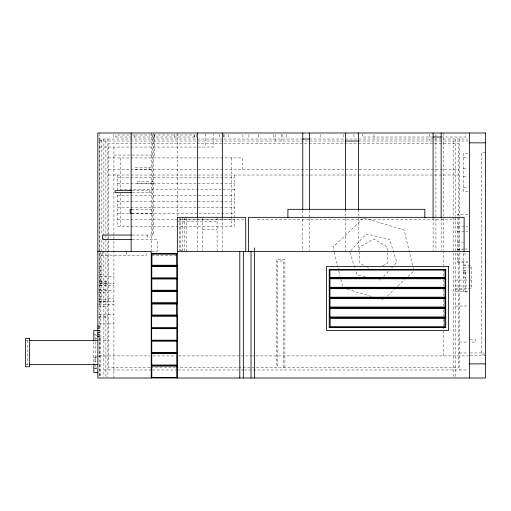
<?xml version="1.0" encoding="UTF-8"?>
<svg xmlns="http://www.w3.org/2000/svg" width="511" height="511" viewBox="0 0 511 511"><rect width="100%" height="100%" fill="white"/><g stroke="black" fill="none" stroke-linecap="round" stroke-linejoin="round"><path stroke-width="0.38" stroke-dasharray="2.56 1.92" d="M95.838 357.981L93.832 361.277L95.838 361.277M383.589 276.636L388.871 270.932M391.509 268.077L396.792 262.367L389.65 239.352L366.151 234.025L349.786 251.712L354.851 268.045M363.053 218.484L333.038 246.966L334.149 251.604M387.351 296.125L394.281 289.552M397.743 286.262L404.674 279.696M408.136 276.406L413.91 270.932M382.733 265.873L387.408 263.254L387.613 247.19L373.803 238.982L359.789 246.832L359.578 262.897L364.183 265.637M433.104 137.012L362.21 137.012L362.21 134.336M441.146 137.012L465.713 137.012L465.713 134.336M98.623 139.018L302.333 139.018M309.506 139.018L433.89 139.018M434.599 139.018L467.84 139.018M99.185 140.685L103.874 140.685M99.306 141.03L345.462 141.03M358.537 141.03L468.587 141.03M99.377 147.053L213.368 147.053L213.368 133.773M485.45 152.623L481.432 152.623L481.432 354.091L485.45 354.091M467.878 153.274L463.356 153.274L463.356 191.414L467.878 191.414M113.915 155.082L154.648 155.082L154.648 133.78M463.356 157.356L467.878 157.356M108.441 157.944L242.463 157.944L242.463 169.326M151.23 167.78L135.166 167.78L135.166 169.786L151.23 169.786M463.356 168.266L467.878 168.266M108.441 169.326L458.789 169.326M108.441 175.018L343.929 175.018M344.727 175.018L357.489 175.018M358.288 175.018L458.789 175.018M463.356 176.423L467.878 176.423M117.275 177.86L234.651 177.86M153.236 181.303L137.172 181.303L137.172 183.315L153.236 183.315M117.275 183.57L234.651 183.57M463.356 187.339L467.878 187.339M234.651 189.594L117.275 189.594L117.275 175.018M132.349 190.648L151.23 190.648M132.368 192.66L151.23 192.66M117.275 195.726L234.651 195.726M117.275 201.749L234.651 201.749M117.275 207.773L234.651 207.773M131.71 209.389L153.236 209.389M131.71 213.406L153.236 213.406M117.275 213.802L128.67 213.802M131.851 213.802L234.651 213.802M467.878 214.237L457.332 214.237L457.332 262.252L467.878 262.252M183.027 219.353L245.293 219.353M257.065 219.353L455.665 219.353M117.275 219.826L234.651 219.826M177.854 221.359L216.575 221.359L216.575 218.682M457.332 226.827L467.878 226.827M202.695 229.394L217.092 229.394M457.332 231.643L467.878 231.643M132.081 235.041L153.236 235.041L153.236 133.793M132.081 239.499L157.254 239.499L157.254 251.482L151.984 251.482M457.332 242.335L463.356 242.335M457.332 249.017L463.356 249.017M464.863 249.017L467.878 249.017M457.332 249.521L463.356 249.521M180.607 250.384L182.612 250.384M463.356 253.929L467.878 253.929M100.814 255.5L146.255 255.5L146.255 252.153M151.722 255.5L176.819 255.5M457.332 261.638L467.878 261.638M463.356 264.992L467.878 264.992M463.356 265.861L471.391 265.861L471.391 288.715L455.327 288.715M99.358 266.231L103.874 266.231M463.356 267.924L471.391 267.924M99.358 270.325L103.874 270.325M463.356 270.645L467.878 270.645M463.356 270.983L467.878 270.983M463.356 272.254L468.044 272.254M463.356 273.372L467.878 273.372M99.358 274.26L103.874 274.26M99.856 276.758L113.915 276.758M463.356 277.122L467.878 277.122M99.358 280.028L103.874 280.028M455.327 280.06L467.878 280.06M470.056 280.06L471.391 280.06M99.856 281.606L107.891 281.606M99.856 282.034L107.891 282.034M99.856 283.158L107.891 283.158M99.856 283.554L113.915 283.554M99.856 285.061L107.891 285.061M99.358 285.841L113.915 285.841M455.327 285.943L471.391 285.943M455.327 289.226L465.368 289.226M98.623 289.641L107.891 289.641M99.856 290.714L113.915 290.714M455.327 291.43L468.044 291.43M467.878 291.953L463.356 291.953L463.356 252.064M98.623 292.605L107.891 292.605M99.185 296.929L103.874 296.929M107.891 298.175L113.915 298.175M98.623 299.567L107.891 299.567M98.623 301.273L107.891 301.273M99.377 301.42L113.915 301.42M99.185 302.953L101.868 302.953L101.868 240.113M98.623 304.224L113.915 304.224M455.327 306.032L467.821 306.032M98.623 306.523L107.891 306.523M99.377 314.584L113.915 314.584M98.623 316.29L107.891 316.29M98.623 317.836L107.891 317.836M99.306 323.929L113.915 323.929M93.832 334.775L95.838 334.775L95.838 368.303M95.838 335.695L97.179 335.695M95.838 338.18L97.179 338.18M470.139 339.476L475.409 339.476L475.409 342.057L470.139 342.057M25.55 340.479L28.897 340.479M98.623 340.479L107.891 340.479M459.344 342.057L467.84 342.057M459.344 352.967L467.84 352.967M470.146 352.967L483.917 352.967M470.146 355.547L485.45 355.547M99.377 355.918L149.8 355.918M152.993 355.918L175.324 355.918M178.511 355.918L251.08 355.918M251.878 355.918L255.072 355.918M255.864 355.918L468.593 355.918M95.838 356.512L97.179 356.512M97.85 356.512L99.856 356.512L99.856 337.777M93.832 357.432L97.85 357.432M25.55 364.579L28.897 364.579M149.94 367.415L108.441 367.415L108.441 143.585L458.789 143.585L458.789 367.415L176.276 367.415M150.739 367.415L175.477 367.415M94.503 368.112L97.179 368.112M93.832 368.303L97.179 368.303M103.874 369.97L151.697 369.97M152.489 369.97L177.202 369.97M177.988 369.97L240.164 369.97M240.949 369.97L243.351 369.97M244.137 369.97L467.84 369.97M365.263 276.623L356.921 274.733L355.771 271.015M378.907 279.715L380.42 280.06M363.634 217.935L404.067 229.918L413.725 270.153M347.454 289.328L371.107 296.342M381.787 299.503L383.314 299.957M367.473 267.592L368.789 268.371M334.335 252.383L337.86 267.081M338.046 267.853L338.608 270.178M338.793 270.951L340.09 276.368M340.831 279.46L342.875 287.974M465.368 272.254L465.368 291.43M459.344 139.018L459.344 216.268M459.344 217.066L459.344 369.97M455.327 139.018L455.327 216.294M455.327 217.066L455.327 377.207M453.314 141.03L453.314 377.207M443.273 132.994L443.273 250.026M443.273 250.824L443.273 268.339M443.273 269.137L443.273 276.298M443.273 279.485L443.273 285.853M443.273 289.041L443.273 296.201M443.273 299.389L443.273 305.757M443.273 309.736L443.273 316.105M443.273 319.292L443.273 325.66M443.273 326.459L443.273 355.918M441.146 218.082L441.146 250.69M435.921 134.457L435.921 137.376M435.921 138.104L435.921 251.482M433.104 218.082L433.104 250.69M429.764 134.457L429.764 141.03M374.001 134.502L374.001 139.018M358.537 209.312L358.537 250.69M353.919 134.502L353.919 139.018M345.462 209.312L345.462 250.69M343.769 134.502L343.769 139.018M320.365 134.502L320.365 139.018M309.506 210.181L309.506 217.341M309.506 218.14L309.506 250.69M302.774 210.34L302.774 251.482M286.224 134.502L286.224 139.018M284.895 367.415L284.895 259.697L276.31 259.697L276.31 367.415M283.618 367.415L283.618 260.974L277.594 260.974L277.594 367.415M282.839 134.502L282.839 139.018M281.146 134.457L281.146 141.03M275.122 134.457L275.122 141.03M273.436 134.502L273.436 139.018M258.323 134.502L258.323 139.018M248.934 134.502L248.934 139.018M242.91 134.502L242.91 139.018M234.651 175.018L234.651 226.226L117.275 226.226L117.275 193.426M231.202 157.944L231.202 226.226M228.193 134.502L228.193 139.018M224.054 134.502L224.054 139.018M223.709 134.502L223.709 139.018M222.362 218.082L222.362 250.69M219.685 134.502L219.685 139.018M217.092 217.341L217.092 250.69M205.799 133.773L205.799 147.053M202.695 218.095L202.695 250.697M197.418 218.082L197.418 250.69M196.326 134.336L196.326 137.012L113.87 137.012L113.87 134.336M194.397 134.502L194.397 139.018M194.257 137.012L194.257 135L115.933 135L115.933 137.012M186.63 217.967L186.63 250.812M184.618 217.341L184.618 250.767M182.612 217.341L182.612 250.69M180.607 218.025L180.607 250.805M179.348 218.025L179.348 250.754M177.336 132.994L177.336 216.492M174.315 134.502L174.315 139.018M154.252 134.502L154.252 139.018M152.246 134.502L152.246 235.041M151.23 132.994L151.23 250.735M149.225 167.78L149.225 169.786M149.225 190.648L149.225 192.66M147.213 235.041L147.213 239.499M134.169 134.502L134.169 139.018M126.172 252.153L126.172 255.5M120.724 157.944L120.724 189.594M120.724 193.426L120.724 226.226M113.915 147.053L113.915 378.006M107.891 139.018L107.891 377.207M105.879 141.03L105.879 378.006M103.874 139.018L103.874 376.543M102.826 252.153L102.826 255.5M101.868 140.685L101.868 234.747M100.814 251.482L100.814 325.501M100.814 337.439L100.814 377.214M99.856 140.685L99.856 302.953M99.856 364.579L99.856 377.214M99.536 132.994L99.536 325.398M99.536 337.292L99.536 377.214M93.832 341.489L93.832 363.787M27.556 340.479L27.556 364.579"/><path stroke-width="0.77" d="M433.104 137.012L441.146 137.012M302.774 139.018L309.506 139.018M345.27 141.03L358.818 141.03M469.385 142.837L485.45 142.837M131.736 190.648L115.039 190.648L115.084 192.66L131.755 192.66M131.742 209.389L130.152 209.389L130.152 213.406L131.742 213.406M131.308 235.041L102.615 235.041L102.615 239.499L131.308 239.499M97.85 251.482L151.23 251.482L151.23 378.006M177.336 251.482L469.385 251.482M151.23 253.494L177.336 253.494M151.23 265.944L177.336 265.944M329.237 278.073L445.72 278.073M151.23 278.393L177.336 278.393M329.237 287.98L445.72 287.98M151.23 290.848L177.336 290.848M329.237 297.881L445.72 297.881M151.23 303.298L177.336 303.298M329.237 307.788L445.72 307.788M151.23 315.747L177.336 315.747M329.237 317.689L445.72 317.689M97.85 326.107L99.856 326.107L99.856 328.107L97.85 328.107M329.237 327.596L445.72 327.596L445.72 269.386L329.237 269.386L329.237 327.628L445.72 327.628M151.23 328.203L177.336 328.203M97.85 330.342L93.832 330.342L93.832 340.696M97.85 330.451L99.856 330.451L99.856 332.744L97.85 332.744M97.85 334.724L99.856 334.724L99.856 336.557L97.85 336.557M29.568 340.479L97.85 340.479M151.23 340.652L177.336 340.652M151.23 353.101L177.336 353.101M469.385 363.883L485.45 363.883M29.568 364.579L97.85 364.579M151.23 365.557L177.336 365.557M97.85 372.545L93.832 372.545L93.832 363.787M469.385 132.994L469.385 378.006M464.109 251.482L464.109 217.341L248.614 217.341L248.614 251.482M441.146 132.994L441.146 217.303M433.104 132.994L433.104 217.303M424.826 217.807L424.826 209.312L287.897 209.312L287.897 217.807M358.537 132.994L358.537 210.162M345.462 132.994L345.462 210.162M309.506 132.994L309.506 209.433M302.774 132.994L302.774 209.682M254.561 247.937L254.561 378.006M251.016 251.482L251.016 378.006M245.714 251.482L245.714 217.341L177.336 217.341L177.336 378.006M243.338 251.482L243.338 378.006M239.793 251.482L239.793 378.006M222.362 132.994L222.362 217.29M197.418 132.994L197.418 217.29M131.148 132.994L131.148 251.482M485.45 132.994L97.85 132.994L97.85 378.006L485.45 378.006L485.45 132.994M176.653 254.178L151.92 254.178L151.92 265.254L176.653 265.254L176.653 254.178M176.793 266.487L151.773 266.487L151.773 277.85L176.793 277.85L176.793 266.487M448.524 266.576L326.433 266.576L326.433 330.432L448.524 330.432L448.524 266.576M445.024 270.083L329.934 270.083L329.934 277.377L445.024 277.377L445.024 270.083M445.03 278.763L329.927 278.763L329.927 287.291L445.03 287.291L445.03 278.763M176.749 278.98L151.818 278.98L151.818 290.261L176.749 290.261L176.749 278.98M445.036 288.664L329.927 288.664L329.927 297.198L445.036 297.198L445.036 288.664M176.787 291.398L151.786 291.398L151.786 302.742L176.787 302.742L176.787 291.398M444.979 298.622L329.978 298.622L329.978 307.047L444.979 307.047L444.979 298.622M176.595 304.039L151.971 304.039L151.971 315.006L176.595 315.006L176.595 304.039M444.972 308.529L329.985 308.529L329.985 316.948L444.972 316.948L444.972 308.529M176.915 316.175L151.652 316.175L151.652 327.775L176.915 327.775L176.915 316.175M444.813 318.596L330.144 318.596L330.144 326.689L444.813 326.689L444.813 318.596M176.895 328.643L151.671 328.643L151.671 340.211L176.895 340.211L176.895 328.643M29.568 338.301L25.55 338.301L25.55 366.751L29.568 366.751L29.568 338.301M176.812 341.176L151.754 341.176L151.754 352.577L176.812 352.577L176.812 341.176M176.806 353.631L151.761 353.631L151.761 365.026L176.806 365.026L176.806 353.631M176.774 366.119L151.799 366.119L151.799 377.437L176.774 377.437L176.774 366.119"/></g></svg>
